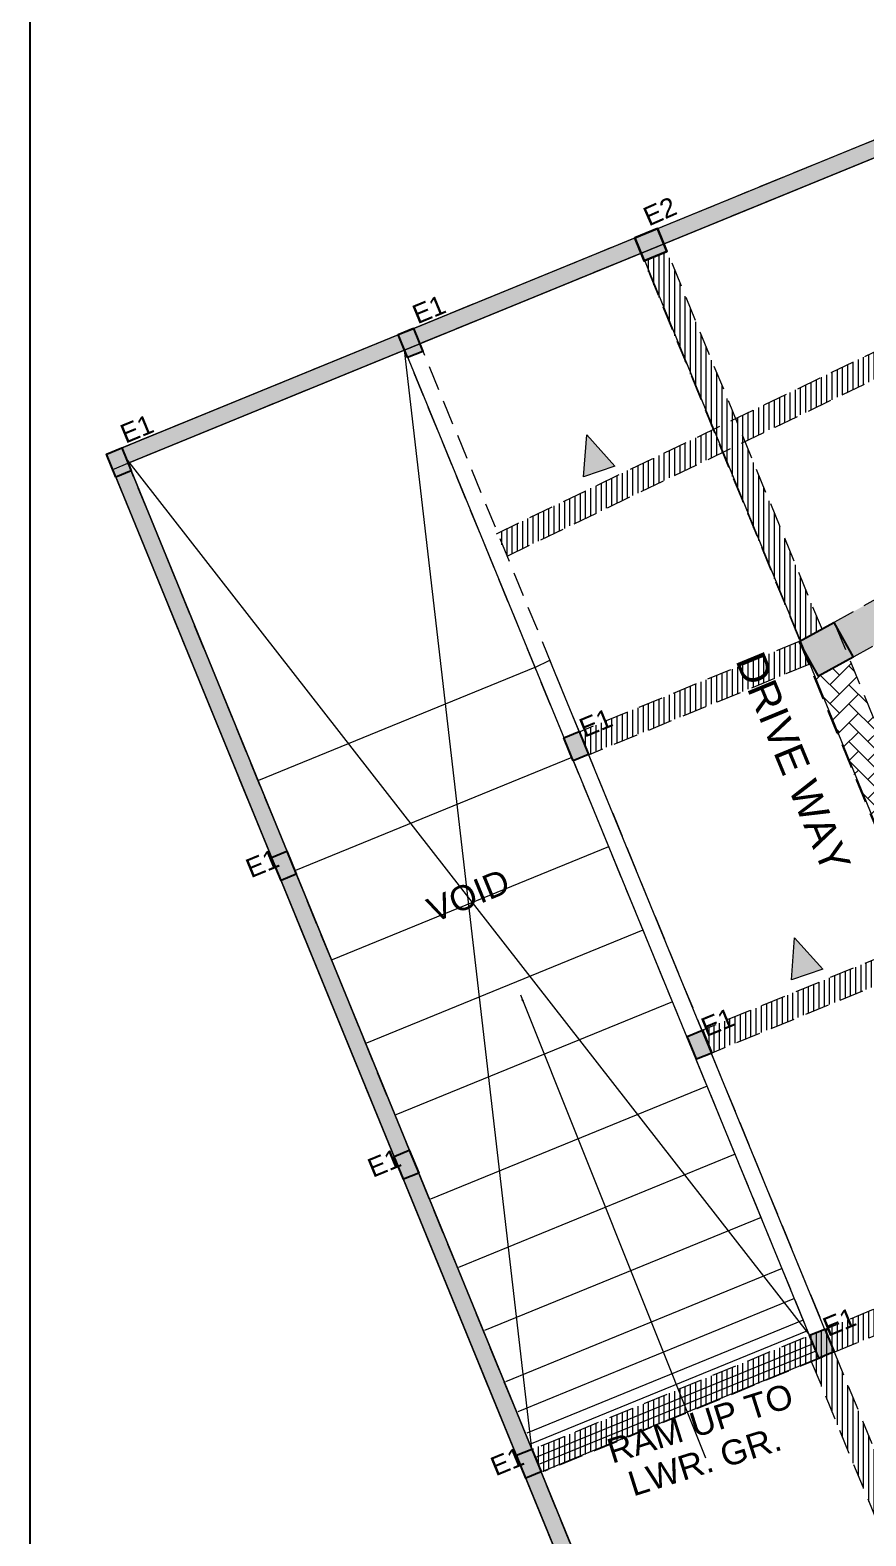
# Model space of a CAD drawing. Header units: inches. Extents: x -13956017 to 293115509, y -946740 to -305538.
# Drawn here: x 1187607 to 1188114, y -914886 to -913974 of the extents above; entities that cross this region are included whole.
import ezdxf

# ---------------------------------------------------------------- set-up
doc = ezdxf.new("R2010")
doc.units = ezdxf.units.IN
doc.header["$LTSCALE"] = 6
doc.linetypes.add('CONTINOUS', pattern=[2000000.0, 1000000.0, 1000000.0])
doc.linetypes.add('DASHED2', pattern=[0.375, 0.25, -0.125])
for name, color, linetype in [('A-CUTOUT', 3, 'CONTINOUS'), ('COLL SIZE', 160, 'Continuous'), ('DIM', 7, 'Continuous'), ('door', 5, 'Continuous'), ('FITTING', 24, 'Continuous')]:
    doc.layers.add(name, color=color, linetype=linetype)
for name, color, linetype, lineweight in [('col hatch', 13, 'Continuous', 30), ('column', 240, 'Continuous', 25), ('TEX', 250, 'Continuous', 30), ('v.b', 200, 'Continuous', 5), ('W', 250, 'Continuous', 5), ('wall', 7, 'Continuous', 30), ('wall new', 3, 'Continuous', 25)]:
    doc.layers.add(name, color=color, linetype=linetype, lineweight=lineweight)
doc.styles.add('ARI', font='arial.ttf')
doc.dimstyles.new('Copy(2) of AA', dxfattribs={"dimtxt": 12, "dimasz": 4, "dimexe": 0.18, "dimexo": 0, "dimgap": 0.09, "dimtad": 0, "dimdec": 0, "dimzin": 0, "dimdsep": 46, "dimlunit": 3, "dimtxsty": 'ARI', "dimblk": 'OBLIQUE', "dimcen": 0.09, "dimclrd": 7, "dimclre": 7, "dimclrt": 7, "dimadec": 0, "dimazin": 0, "dimtfac": 1, "dimtdec": 0, "dimtofl": 0, "dimtmove": 0, "dimatfit": 3, "dimfxl": 1, "dimtolj": 1, "dimtzin": 0, "dimlwd": 5, "dimlwe": 5, "dimarcsym": 0})
pattern_1 = [(90, (58243.929, -13240.949), (-3.175, 0), [])]

# ---------------------------------------------------------------- blocks, each defined once
blk = doc.blocks.new('_Oblique')
at = {"layer": 'DIM', "color": 0, "lineweight": -2}
blk.add_line((-0.5, -0.5), (0.5, 0.5), dxfattribs=at)

msp = doc.modelspace()

# ---------------------------------------------------------------- hatches: boundary and pattern name
at = {"layer": 'A-CUTOUT', "lineweight": 0, "ltscale": 0.3, "true_color": 0xffc6b3}
h = msp.add_hatch(dxfattribs=at)
h.set_pattern_fill('AR-BRSTD', color=31, scale=0.08)
h.set_pattern_definition([(0, (58243.929, -13240.949), (0, 5.419344), []), (90, (58243.929, -13240.949), (-8.128, 5.419344), [5.419344, -5.419344])])
h.paths.add_polyline_path([(1188114.32, -914321.24), (1188474.96, -914121.41), (1188720.96, -913985.09), (1188924.58, -913872.26), (1189071.62, -913790.78), (1189243.93, -913695.3), (1189301.29, -913663.52), (1189312.92, -913684.51), (1189209.3, -913741.93), (1189043.02, -913834.07), (1188918.24, -913903.21), (1188786.59, -913976.16), (1188576.5, -914092.58), (1188380.92, -914200.96), (1188232.79, -914283.04), (1188105.85, -914353.38), (1188094.22, -914332.39)])
at = {"layer": 'col hatch', "lineweight": 25, "ltscale": 100, "true_color": 0xffc6b3}
h = msp.add_hatch(color=31, dxfattribs=at)
h.dxf.hatch_style = 1
h.paths.add_polyline_path([(1187973.54, -914099.57), (1187987.42, -914093.88), (1187993.1, -914107.76), (1187979.22, -914113.45)])
at = {"layer": 'col hatch', "ltscale": 100, "true_color": 0x52271e}
h = msp.add_hatch(color=19, dxfattribs=at)
h.dxf.hatch_style = 1
h.paths.add_polyline_path([(1187973.54, -914099.57), (1187987.42, -914093.88), (1187993.1, -914107.76), (1187979.22, -914113.45)])
at = {"layer": 'COLL SIZE', "lineweight": 25, "ltscale": 100, "true_color": 0xffc6b3}
h = msp.add_hatch(color=31, dxfattribs=at)
h.dxf.hatch_style = 1
h.paths.add_polyline_path([(1187836.08, -914172.03), (1187830.41, -914158.14), (1187839.67, -914154.36), (1187845.34, -914168.25)])
at = {"layer": 'COLL SIZE', "ltscale": 100}
h = msp.add_hatch(color=256, dxfattribs=at)
h.dxf.hatch_style = 1
h.paths.add_polyline_path([(1187836.08, -914172.03), (1187830.41, -914158.14), (1187839.67, -914154.36), (1187845.34, -914168.25)])
at = {"layer": 'COLL SIZE', "lineweight": 25, "ltscale": 100, "true_color": 0xffc6b3}
h = msp.add_hatch(color=31, dxfattribs=at)
h.dxf.hatch_style = 1
h.paths.add_polyline_path([(1187659.4, -914244.35), (1187653.73, -914230.46), (1187662.99, -914226.68), (1187668.66, -914240.57)])
at = {"layer": 'COLL SIZE', "ltscale": 100}
h = msp.add_hatch(color=256, dxfattribs=at)
h.dxf.hatch_style = 1
h.paths.add_polyline_path([(1187659.4, -914244.35), (1187653.73, -914230.46), (1187662.99, -914226.68), (1187668.66, -914240.57)])
at = {"layer": 'COLL SIZE', "lineweight": 25, "ltscale": 100, "true_color": 0xffc6b3}
h = msp.add_hatch(color=31, dxfattribs=at)
h.dxf.hatch_style = 1
h.paths.add_polyline_path([(1187936.36, -914416.22), (1187930.69, -914402.34), (1187939.94, -914398.56), (1187945.61, -914412.44)])
at = {"layer": 'COLL SIZE', "ltscale": 100}
h = msp.add_hatch(color=256, dxfattribs=at)
h.dxf.hatch_style = 1
h.paths.add_polyline_path([(1187936.36, -914416.22), (1187930.69, -914402.34), (1187939.94, -914398.56), (1187945.61, -914412.44)])
at = {"layer": 'COLL SIZE', "lineweight": 25, "ltscale": 100, "true_color": 0xffc6b3}
h = msp.add_hatch(color=31, dxfattribs=at)
h.dxf.hatch_style = 1
h.paths.add_polyline_path([(1187759.39, -914488.66), (1187753.72, -914474.77), (1187762.98, -914470.99), (1187768.65, -914484.88)])
at = {"layer": 'COLL SIZE', "ltscale": 100}
h = msp.add_hatch(color=256, dxfattribs=at)
h.dxf.hatch_style = 1
h.paths.add_polyline_path([(1187759.39, -914488.66), (1187753.72, -914474.77), (1187762.98, -914470.99), (1187768.65, -914484.88)])
at = {"layer": 'COLL SIZE', "lineweight": 25, "ltscale": 100, "true_color": 0xffc6b3}
h = msp.add_hatch(color=31, dxfattribs=at)
h.dxf.hatch_style = 1
h.paths.add_polyline_path([(1188010.99, -914597.02), (1188005.32, -914583.14), (1188014.58, -914579.36), (1188020.25, -914593.24)])
at = {"layer": 'COLL SIZE', "ltscale": 100}
h = msp.add_hatch(color=256, dxfattribs=at)
h.dxf.hatch_style = 1
h.paths.add_polyline_path([(1188010.99, -914597.02), (1188005.32, -914583.14), (1188014.58, -914579.36), (1188020.25, -914593.24)])
at = {"layer": 'COLL SIZE', "lineweight": 25, "ltscale": 100, "true_color": 0xffc6b3}
h = msp.add_hatch(color=31, dxfattribs=at)
h.dxf.hatch_style = 1
h.paths.add_polyline_path([(1187833.49, -914669.67), (1187827.82, -914655.79), (1187837.08, -914652.01), (1187842.75, -914665.89)])
at = {"layer": 'COLL SIZE', "ltscale": 100}
h = msp.add_hatch(color=256, dxfattribs=at)
h.dxf.hatch_style = 1
h.paths.add_polyline_path([(1187833.49, -914669.67), (1187827.82, -914655.79), (1187837.08, -914652.01), (1187842.75, -914665.89)])
at = {"layer": 'COLL SIZE', "lineweight": 25, "ltscale": 100, "true_color": 0xffc6b3}
h = msp.add_hatch(color=31, dxfattribs=at)
h.dxf.hatch_style = 1
h.paths.add_polyline_path([(1188085.08, -914778.03), (1188079.41, -914764.15), (1188088.67, -914760.37), (1188094.34, -914774.25)])
at = {"layer": 'COLL SIZE', "ltscale": 100}
h = msp.add_hatch(color=256, dxfattribs=at)
h.dxf.hatch_style = 1
h.paths.add_polyline_path([(1188085.08, -914778.03), (1188079.41, -914764.15), (1188088.67, -914760.37), (1188094.34, -914774.25)])
at = {"layer": 'COLL SIZE', "lineweight": 25, "ltscale": 100, "true_color": 0xffc6b3}
h = msp.add_hatch(color=31, dxfattribs=at)
h.dxf.hatch_style = 1
h.paths.add_polyline_path([(1187907.58, -914850.69), (1187901.91, -914836.8), (1187911.17, -914833.02), (1187916.84, -914846.91)])
at = {"layer": 'COLL SIZE', "ltscale": 100}
h = msp.add_hatch(color=256, dxfattribs=at)
h.dxf.hatch_style = 1
h.paths.add_polyline_path([(1187907.58, -914850.69), (1187901.91, -914836.8), (1187911.17, -914833.02), (1187916.84, -914846.91)])
at = {"layer": 'column', "ltscale": 10, "true_color": 0xffc6b3}
h = msp.add_hatch(color=31, dxfattribs=at)
h.dxf.hatch_style = 1
h.paths.add_polyline_path([(1188073.22, -914344.02), (1188094.22, -914332.39), (1188105.85, -914353.38), (1188084.86, -914365.01)])
at = {"layer": 'column', "ltscale": 10}
h = msp.add_hatch(color=256, dxfattribs=at)
h.dxf.hatch_style = 1
h.paths.add_polyline_path([(1188073.22, -914344.02), (1188094.22, -914332.39), (1188105.85, -914353.38), (1188084.86, -914365.01)])
at = {"layer": 'door', "lineweight": 0, "ltscale": 0.3, "true_color": 0xffc6b3}
h = msp.add_hatch(dxfattribs=at)
h.set_pattern_fill('AR-HBONE', color=31, scale=0.08)
h.set_pattern_definition([(45, (49470.0205, -13240.949), (0, 11.494727835), [24.384, -8.128]), (135, (49475.768, -13235.202), (1e-15, 11.494727835), [24.384, -8.128])])
h.paths.add_polyline_path([(1188201.72, -914656.69), (1188218.5, -914697.51), (1188240.7, -914688.39), (1188103.54, -914354.66), (1188082.23, -914365.94)])
at = {"layer": 'FITTING', "lineweight": 0, "ltscale": 0.3, "true_color": 0xffc6b3}
h = msp.add_hatch(dxfattribs=at)
h.set_pattern_fill('ANSI31', color=31, angle=45)
h.set_pattern_definition(pattern_1)
h.paths.add_polyline_path([(1187909.96, -914269.03), (1188476.79, -913996.23), (1188482.52, -914010.12), (1187896.35, -914292.23), (1187889.84, -914278.71)])
h = msp.add_hatch(dxfattribs=at)
h.set_pattern_fill('ANSI31', color=31, angle=45)
h.set_pattern_definition(pattern_1)
h.paths.add_polyline_path([(1188064.93, -914322.56), (1187979.22, -914113.45), (1187993.1, -914107.76), (1188086.84, -914336.47), (1188073.63, -914343.79)])
h = msp.add_hatch(dxfattribs=at)
h.set_pattern_fill('ANSI31', color=31, angle=45)
h.set_pattern_definition(pattern_1)
h.paths.add_polyline_path([(1187964.37, -914388.75), (1187940.31, -914398.64), (1187945.9, -914412.33), (1188078.93, -914357.89), (1188073.22, -914344.02), (1187965.74, -914388.19)])
h = msp.add_hatch(dxfattribs=at)
h.set_pattern_fill('ANSI31', color=31, angle=45)
h.set_pattern_definition([(90, (58318.615, -13421.4905), (-3.175, 0), [])])
h.paths.add_polyline_path([(1188039.06, -914569.3), (1188014.99, -914579.18), (1188020.58, -914592.87), (1188153.61, -914538.43), (1188147.91, -914524.56), (1188040.43, -914568.73)])
h = msp.add_hatch(dxfattribs=at)
h.set_pattern_fill('ANSI31', color=31, angle=45)
h.set_pattern_definition(pattern_1)
h.paths.add_polyline_path([(1187923.76, -914828.38), (1188221.92, -914705.84), (1188227.63, -914719.71), (1187919.15, -914846.49), (1187917.03, -914847.36), (1187911.17, -914833.01)])
h = msp.add_hatch(dxfattribs=at)
h.set_pattern_fill('ANSI31', color=31, angle=45)
h.set_pattern_definition(pattern_1)
h.paths.add_polyline_path([(1188527.06, -915866.68), (1188563.38, -915955.22), (1188578.39, -915952.24), (1188094.42, -914774.46), (1188080.55, -914780.16), (1188291.45, -915293.35), (1188434.02, -915640.27)])
at = {"layer": 'W', "ltscale": 10}
h = msp.add_hatch(color=256, dxfattribs=at)
h.dxf.hatch_style = 1
h.paths.add_polyline_path([(1187942.63, -914244.34), (1187944.47, -914218.9), (1187961.51, -914237.88)])
h = msp.add_hatch(color=256, dxfattribs=at)
h.dxf.hatch_style = 1
h.paths.add_polyline_path([(1188068.49, -914548.89), (1188070.33, -914523.45), (1188087.37, -914542.43)])
at = {"layer": 'wall new', "lineweight": 9, "ltscale": 6, "true_color": 0xffc6b3}
h = msp.add_hatch(dxfattribs=at)
h.set_pattern_fill('AR-CONC', color=31, scale=0.06)
h.set_pattern_definition([(50, (67980.661, -13240.949), (10.93108014, -0.95634513), [1.143, -12.573]), (355, (67980.661, -13240.949), (-2.114605285, 11.46341071), [0.9144, -10.05843505]), (100.4514447, (67981.572, -13241.029), (8.816474825, 10.507065115), [0.97140053, -10.68541468]), (46.1842, (67980.66, -13237.901), (16.26474245, -2.52253968), [1.7145, -18.8595]), (96.6355576, (67982.016, -13238.111), (14.24424804, 14.84556748), [1.45710139, -16.02813649]), (351.1841512, (67980.66, -13237.901), (14.24424804, 14.84556748), [1.37159802, -15.08758392]), (21, (67982.185, -13238.663), (9.096863476, -6.13591189), [1.143, -12.573]), (326, (67982.185, -13238.663), (3.7081217, 11.05127797), [0.9144, -10.0584]), (71.451445, (67982.943, -13239.174), (12.80498516, 4.91536613), [0.97140053, -10.68539626]), (37.5, (67980.6607, -13240.949), (0.185316195, 5.073302332), [0, -9.93648, 0, -10.2108, 0, -10.0965]), (7.5, (67980.6607, -13240.949), (4.00917975, 6.01083449), [0, -5.82168, 0, -9.70788, 0, -3.8481]), (327.5, (67977.262, -13240.949), (8.13543571, -0.34372464), [0, -3.81, 0, -11.8872, 0, -15.7734]), (317.5, (67975.738, -13240.949), (8.887750883, 1.525589462), [0, -4.953, 0, -7.89432, 0, -11.2014])])
h.paths.add_polyline_path([(1189176.26, -915905.18), (1189307.4, -915923.54), (1189416.12, -915917.27), (1189530.75, -915910.66), (1189604.24, -915906.42), (1189741.46, -915906.42), (1190465.92, -914496.64), (1189335.33, -913374), (1188682.67, -913641.49), (1188741.9, -913785), (1187653.73, -914230.46), (1188379.04, -916002.47), (1188696.16, -915939.46), (1188995.79, -915879.92)])
h.paths.add_polyline_path([(1189177.65, -915895.28), (1189307.81, -915913.5), (1189415.54, -915907.29), (1189530.17, -915900.68), (1189603.95, -915896.42), (1189735.36, -915896.42), (1190453.68, -914498.58), (1189332.99, -913385.77), (1188695.74, -913646.94), (1188754.97, -913790.46), (1187666.77, -914235.93), (1188386.1, -915993.31), (1188693.82, -915929.29), (1188993.77, -915869.54)], flags=16)

# ---------------------------------------------------------------- linework, layer by layer
at = {"layer": 'col hatch', "color": 31, "lineweight": 25, "ltscale": 100, "true_color": 0xffc6b3, "elevation": 956.31}
msp.add_lwpolyline([(1187973.54, -914099.57), (1187987.42, -914093.88), (1187993.1, -914107.76), (1187979.22, -914113.45), (1187973.54, -914099.57)], dxfattribs=at)
at = {"layer": 'col hatch', "color": 19, "ltscale": 100, "true_color": 0x52271e, "elevation": 956.31}
msp.add_lwpolyline([(1187973.54, -914099.57), (1187987.42, -914093.88), (1187993.1, -914107.76), (1187979.22, -914113.45), (1187973.54, -914099.57)], dxfattribs=at)
at = {"layer": 'COLL SIZE', "color": 31, "lineweight": 25, "ltscale": 100, "true_color": 0xffc6b3}
msp.add_line((1187839.67, -914154.36, 955.76), (1187830.41, -914158.15, 955.76), dxfattribs=at)
at = {"layer": 'COLL SIZE', "ltscale": 100}
msp.add_line((1187839.67, -914154.36, 955.76), (1187830.41, -914158.15, 955.76), dxfattribs=at)
at = {"layer": 'COLL SIZE', "color": 31, "lineweight": 25, "ltscale": 100, "true_color": 0xffc6b3}
for points, elevation in [([(1187836.08, -914172.03), (1187830.41, -914158.14), (1187839.67, -914154.36), (1187845.34, -914168.25), (1187836.08, -914172.03)], 955.76), ([(1187659.4, -914244.35), (1187653.73, -914230.46), (1187662.99, -914226.68), (1187668.66, -914240.57), (1187659.4, -914244.35)], 956.31), ([(1187936.36, -914416.22), (1187930.69, -914402.34), (1187939.94, -914398.56), (1187945.61, -914412.44), (1187936.36, -914416.22)], -12105.83), ([(1187759.39, -914488.66), (1187753.72, -914474.77), (1187762.98, -914470.99), (1187768.65, -914484.88), (1187759.39, -914488.66)], -4171.11), ([(1188010.99, -914597.02), (1188005.32, -914583.14), (1188014.58, -914579.36), (1188020.25, -914593.24), (1188010.99, -914597.02)], -8140.5), ([(1187833.49, -914669.67), (1187827.82, -914655.79), (1187837.08, -914652.01), (1187842.75, -914665.89), (1187833.49, -914669.67)], -4170.84), ([(1188085.08, -914778.03), (1188079.41, -914764.15), (1188088.67, -914760.37), (1188094.34, -914774.25), (1188085.08, -914778.03)], -8140.23), ([(1187907.58, -914850.69), (1187901.91, -914836.8), (1187911.17, -914833.02), (1187916.84, -914846.91), (1187907.58, -914850.69)], -4170.56)]:
    msp.add_lwpolyline(points, dxfattribs=dict(at, elevation=elevation))
at = {"layer": 'COLL SIZE', "ltscale": 100}
for points, elevation in [([(1187836.08, -914172.03), (1187830.41, -914158.14), (1187839.67, -914154.36), (1187845.34, -914168.25), (1187836.08, -914172.03)], 955.76), ([(1187659.4, -914244.35), (1187653.73, -914230.46), (1187662.99, -914226.68), (1187668.66, -914240.57), (1187659.4, -914244.35)], 956.31), ([(1187936.36, -914416.22), (1187930.69, -914402.34), (1187939.94, -914398.56), (1187945.61, -914412.44), (1187936.36, -914416.22)], -12105.83), ([(1187759.39, -914488.66), (1187753.72, -914474.77), (1187762.98, -914470.99), (1187768.65, -914484.88), (1187759.39, -914488.66)], -4171.11), ([(1188010.99, -914597.02), (1188005.32, -914583.14), (1188014.58, -914579.36), (1188020.25, -914593.24), (1188010.99, -914597.02)], -8140.5), ([(1187833.49, -914669.67), (1187827.82, -914655.79), (1187837.08, -914652.01), (1187842.75, -914665.89), (1187833.49, -914669.67)], -4170.84), ([(1188085.08, -914778.03), (1188079.41, -914764.15), (1188088.67, -914760.37), (1188094.34, -914774.25), (1188085.08, -914778.03)], -8140.23), ([(1187907.58, -914850.69), (1187901.91, -914836.8), (1187911.17, -914833.02), (1187916.84, -914846.91), (1187907.58, -914850.69)], -4170.56)]:
    msp.add_lwpolyline(points, dxfattribs=dict(at, elevation=elevation))
at = {"layer": 'column', "color": 31, "ltscale": 10, "true_color": 0xffc6b3, "elevation": -4053.76}
msp.add_lwpolyline([(1188073.22, -914344.02), (1188094.22, -914332.39), (1188105.85, -914353.38), (1188084.86, -914365.01), (1188073.22, -914344.02)], dxfattribs=at)
at = {"layer": 'column', "ltscale": 10, "elevation": -4053.76}
msp.add_lwpolyline([(1188073.22, -914344.02), (1188094.22, -914332.39), (1188105.85, -914353.38), (1188084.86, -914365.01), (1188073.22, -914344.02)], dxfattribs=at)
at = {"layer": 'TEX', "lineweight": 25, "ltscale": 0.3}
msp.add_lwpolyline([(1191395.05, -916133.21), (1187607.48, -916133.21), (1187607.48, -913266.07), (1191395.05, -913266.07)], close=True, dxfattribs=at)
at = {"layer": 'v.b', "color": 31, "linetype": 'DASHED2', "ltscale": 10, "true_color": 0xffc6b3}
for p, q in [((1188073.22, -914344.02, -4053.76), (1189322.28, -913651.89, -4053.76)), ((1188084.86, -914365.01, -4053.76), (1189333.91, -913672.88, -4053.76)), ((1187653.73, -914230.46, 956.31), (1188741.9, -913785, 642.04)), ((1187657.52, -914239.71, 956.31), (1188745.68, -913794.26, 642.04)), ((1187889.84, -914278.71, -1669.11), (1188476.79, -913996.23, -1179.68)), ((1187896.35, -914292.23, -1669.11), (1188482.52, -914010.12, -1180.33)), ((1187987.42, -914093.88, 956.31), (1188087.51, -914338.1, -4053.76)), ((1187973.54, -914099.57, 956.31), (1188073.63, -914343.79, -4053.76)), ((1188085.1, -914778.04, -8698.79), (1187830.45, -914158.13, 955.76)), ((1188094.35, -914774.26, -8698.79), (1187839.71, -914154.35, 955.76)), ((1188379.04, -916002.47, -4171.11), (1187653.73, -914230.46, 956.31)), ((1188386.1, -915993.31, -4099.85), (1187666.77, -914235.93, 956.31)), ((1188095.42, -914334.9, -4053.76), (1188240.7, -914688.39, -84.64)), ((1188073.22, -914344.02, -4053.76), (1187940.31, -914398.64, -5327.06)), ((1188073.22, -914344.02, -4053.76), (1188218.5, -914697.51, -84.64)), ((1188078.93, -914357.89, -4053.76), (1187946.01, -914412.52, -5327.06)), ((1188147.49, -914524.73, -6867.21), (1188014.58, -914579.36, -8140.5)), ((1188153.19, -914538.6, -6867.21), (1188020.28, -914593.23, -8140.5)), ((1188358.04, -914666.12, 3884.48), (1187919.15, -914846.49, -3039.78)), ((1188221.92, -914705.84, -84.64), (1187913.45, -914832.62, -3039.78)), ((1188080.46, -914779.96, -8140.23), (1188563.38, -915955.22, -1121.96)), ((1188094.34, -914774.25, -8140.23), (1188578.39, -915952.24, -82.51))]:
    msp.add_line(p, q, dxfattribs=at)
at = {"layer": 'W', "ltscale": 10}
for p, q in [((1187653.73, -914230.46, 956.31), (1188741.9, -913785, 642.04)), ((1187666.77, -914235.93, 956.31), (1188754.97, -913790.46, 948.11)), ((1187977.42, -914108.25, 956.31), (1188146.92, -914522.36, -4053.76)), ((1188085.1, -914778.04, -8698.79), (1187830.45, -914158.13, 955.76)), ((1188379.04, -916002.47, -4171.11), (1187653.73, -914230.46, 956.31)), ((1188386.1, -915993.31, -4099.85), (1187666.77, -914235.93, 956.31)), ((1187913.17, -914359.71, -5401.37), (1187745.75, -914428.24, -5401.37)), ((1187913.17, -914359.71, -5401.37), (1187922.26, -914355.31, -2037.88)), ((1188090.55, -914765, -8140.23), (1187922.26, -914355.31, -2037.88)), ((1187935.57, -914414.21, -5830.95), (1187768.15, -914482.73, -5830.95)), ((1187957.78, -914468.25, -6256.97), (1187790.36, -914536.78, -6256.97)), ((1187978.55, -914518.79, -6655.3), (1187811.13, -914587.32, -6655.3)), ((1187996.38, -914562.17, -6997.26), (1187828.96, -914630.7, -6997.26)), ((1188017.38, -914613.28, -7400.09), (1187849.96, -914681.8, -7400.09)), ((1188034.34, -914654.53, -7725.28), (1187866.91, -914723.06, -7725.28)), ((1188050.06, -914692.78, -8026.78), (1187882.63, -914761.31, -8026.78)), ((1188062.77, -914723.71, -8270.61), (1187895.35, -914792.24, -8270.61)), ((1188070.27, -914741.96, -8414.39), (1187902.84, -914810.48, -8414.39)), ((1188075.59, -914754.91, -8516.61), (1187908.17, -914823.44, -8516.61)), ((1188078.26, -914761.41, -8567.71), (1187910.84, -914829.94, -8567.71)), ((1188081.55, -914769.4, -8630.83), (1187914.12, -914837.93, -8630.83)), ((1188083.32, -914773.71, -8664.67), (1187915.89, -914842.24, -8664.67)), ((1188085.09, -914778.02, -8698.79), (1187917.67, -914846.55, -8698.79))]:
    msp.add_line(p, q, dxfattribs=at)
at = {"layer": 'W', "color": 31, "ltscale": 10, "true_color": 0xffc6b3}
for p, q in [((1187911.17, -914833.01, -4170.56), (1187834.19, -914167.39, 955.76)), ((1187665.82, -914233.62, 956.31), (1188079.41, -914764.15, -8140.23))]:
    msp.add_line(p, q, dxfattribs=at)
at = {"layer": 'W', "ltscale": 10}
for points, elevation in [([(1189176.26, -915905.18), (1189307.4, -915923.54), (1189416.12, -915917.27), (1189530.75, -915910.66), (1189604.24, -915906.42), (1189741.46, -915906.42), (1190465.92, -914496.64), (1189335.33, -913374), (1188682.67, -913641.49), (1188741.9, -913785), (1187653.73, -914230.46), (1188379.04, -916002.47), (1188708.86, -916045.91), (1188995.79, -915879.92), (1189176.26, -915905.18)], 3014.83), ([(1187942.63, -914244.34), (1187944.47, -914218.9), (1187961.51, -914237.88), (1187942.63, -914244.34)], 3560.79), ([(1188068.49, -914548.89), (1188070.33, -914523.45), (1188087.37, -914542.43), (1188068.49, -914548.89)], -5141.11)]:
    msp.add_lwpolyline(points, dxfattribs=dict(at, elevation=elevation))
at = {"layer": 'W', "ltscale": 10, "elevation": 3014.83}
msp.add_lwpolyline([(1189177.65, -915895.28), (1189307.81, -915913.5), (1189415.54, -915907.29), (1189530.17, -915900.68), (1189603.95, -915896.42), (1189735.36, -915896.42), (1190453.68, -914498.58), (1189332.99, -913385.77), (1188695.74, -913646.94), (1188754.97, -913790.46), (1187666.77, -914235.93), (1188386.1, -915993.31), (1188706.79, -916035.55), (1188993.77, -915869.54)], close=True, dxfattribs=at)

# ---------------------------------------------------------------- texts
at = {"layer": 'wall', "style": 'ARI'}
for s, height, rotation, p in [('E2', 11.52, 23.72569, (1187982.09, -914092.69, 6458.47)), ('E1', 11.52, 22.34156, (1187842.04, -914151.91, -6201.05)), ('E1', 11.52, 22.34156, (1187665.2, -914224.24, -6200.39)), ('DRIVE WAY', 18, 292.44056, (1188034.35, -914355.38, -7044.54)), ('E1', 11.52, 22.34156, (1187943.08, -914402.32, -7101.36)), ('E1', 11.52, 22.34156, (1187741.15, -914487.4, -7347.96)), ('E1', 11.52, 22.34156, (1188016.88, -914583.63, -2342.96)), ('E1', 11.52, 22.34156, (1187814.95, -914668.84, -7347.63)), ('E1', 11.52, 22.34156, (1188090.56, -914765.16, -2342.63)), ('RAM UP TO', 15, 17.4516, (1187959.87, -914841.97, -9726.93)), (' LWR. GR.', 15, 17.4516, (1187967.08, -914863.59, -9726.93)), ('E1', 11.52, 22.34156, (1187889.36, -914849.62, -7347.31))]:
    msp.add_text(s, height=height, rotation=rotation, dxfattribs=at).set_placement(p)
at = {"layer": 'wall', "color": 31, "lineweight": 25, "true_color": 0xffc6b3, "style": 'ARI'}
msp.add_text('VOID', height=15, rotation=22.34156, dxfattribs=at).set_placement((1187851.99, -914514.46, -7938.24))

# ---------------------------------------------------------------- leaders
at = {"layer": 'W', "color": 2, "ltscale": 10}
msp.add_leader([(1187904.36, -914557.95), (1188016.41, -914838.3)], dimstyle='Copy(2) of AA', override={"dimgap": 0.09, "dimtad": 0, "dimfxl": 0.1875, "dimfxlon": 1, "dimarcsym": 1}, dxfattribs=at)

doc.saveas('drawing.dxf')
